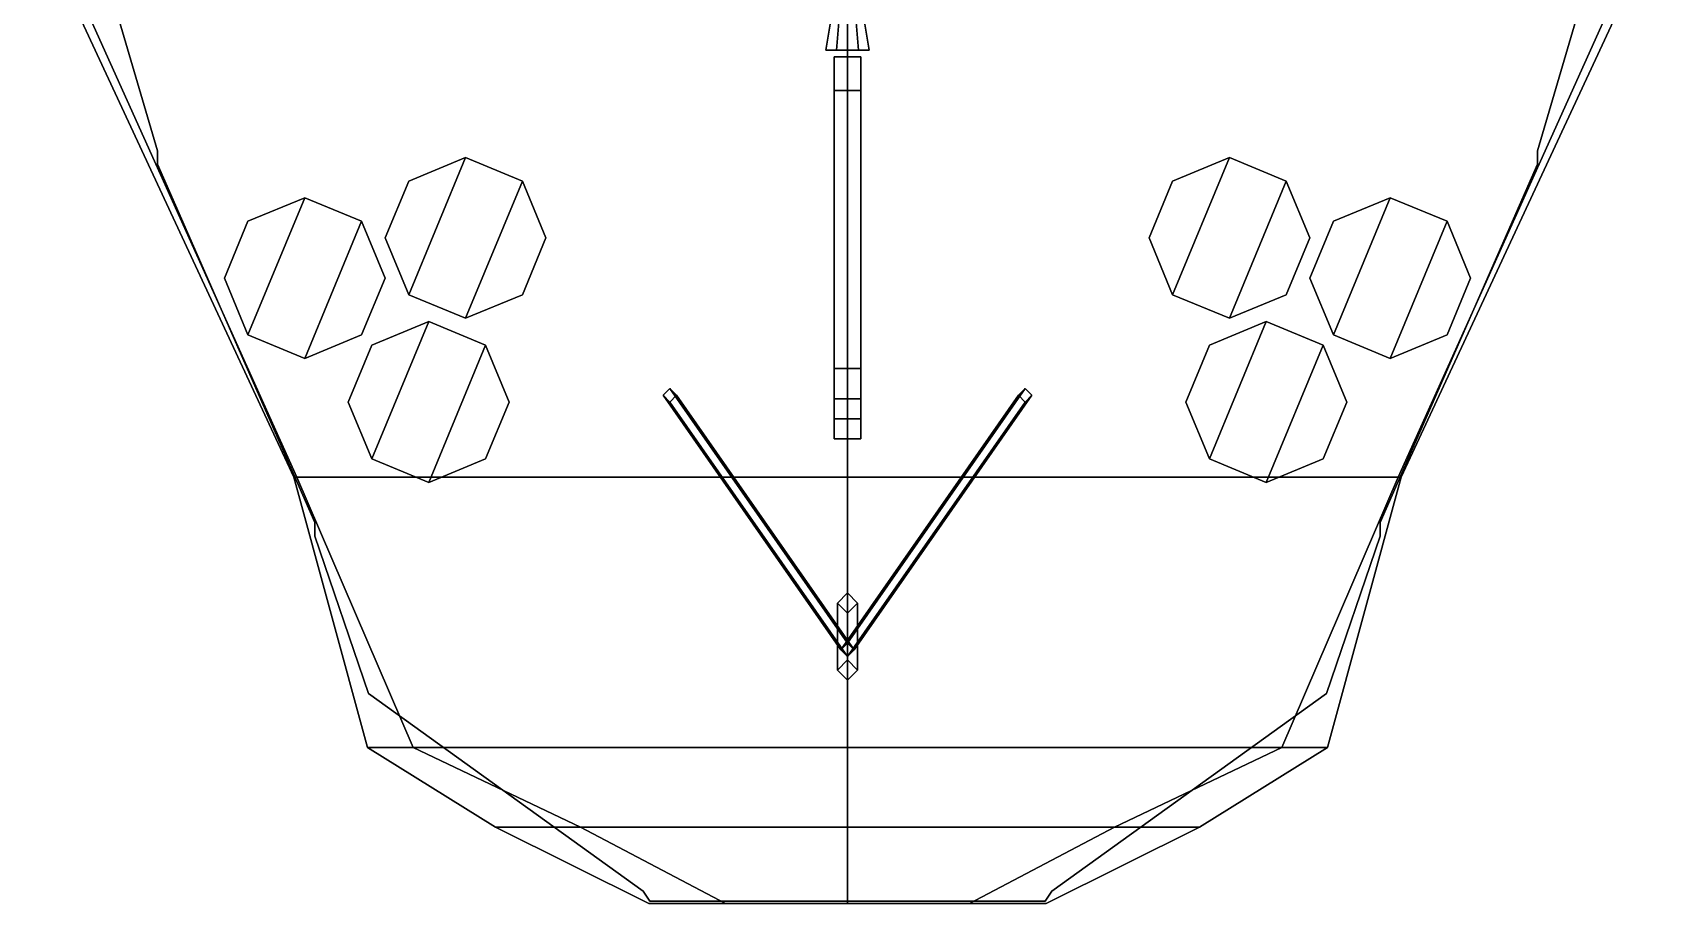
# Model space of a CAD drawing. Header units: millimetres. Extents: x -2.9 to 3, y -19.2 to 25.1.
# Drawn here: x -2.432 to 2.432, y -19.177 to -16.577 of the extents above; entities that cross this region are included whole.
import ezdxf

# ---------------------------------------------------------------- set-up
doc = ezdxf.new("R2010")
doc.units = ezdxf.units.MM
for name, color, linetype in [('drawing', 9, 'Continuous'), ('gun', 1, 'Continuous'), ('railings', 6, 'Continuous')]:
    doc.layers.add(name, color=color, linetype=linetype)

msp = doc.modelspace()

# ---------------------------------------------------------------- linework, layer by layer
for points in [[(-2.4324, -16.2265, 0.78), (-2.3985, -16.2265, -0.3557), (-1.6442, -17.904, 0.0765), (-1.6527, -17.904, 0.78)], [(2.4324, -16.2265, 0.78), (-2.4324, -16.2265, 0.78), (-1.6527, -17.904, 0.78), (1.6527, -17.904, 0.78)], [(0, -17.904, -0.3642), (-1.6442, -17.904, 0.0765), (-2.3985, -16.2265, -0.3557), (0, -16.2265, -0.6778)], [(0, -16.2265, -0.6778), (2.3985, -16.2265, -0.3557), (1.6442, -17.904, 0.0765), (0, -17.904, -0.3642)], [(1.6527, -17.904, 0.78), (1.6442, -17.904, 0.0765), (2.3985, -16.2265, -0.3557), (2.4324, -16.2265, 0.78)], [(-0.04, -16.65, -1.44), (-0.04, -16.75, -1.5), (-0.04, -16.75, -0.59), (-0.04, -16.65, -0.65)], [(-0.04, -16.65, -0.65), (-0.04, -16.75, -0.59), (0.04, -16.75, -0.59), (0.04, -16.65, -0.65)], [(0.04, -16.65, -0.65), (0.04, -16.65, -1.44), (-0.04, -16.65, -1.44), (-0.04, -16.65, -0.65)], [(0.04, -16.65, -1.44), (0.04, -16.75, -1.5), (-0.04, -16.75, -1.5), (-0.04, -16.65, -1.44)], [(0.04, -16.75, -0.59), (0.04, -16.75, -1.5), (0.04, -16.65, -1.44), (0.04, -16.65, -0.65)], [(-0.04, -16.75, -0.59), (-0.04, -17.73, -0.59), (0.04, -17.73, -0.59), (0.04, -16.75, -0.59)], [(-0.04, -16.75, -1.5), (-0.04, -17.58, -1.5), (-0.04, -17.73, -0.59), (-0.04, -16.75, -0.59)], [(0.04, -16.75, -1.5), (0.04, -17.58, -1.5), (-0.04, -17.58, -1.5), (-0.04, -16.75, -1.5)], [(0.04, -17.73, -0.59), (0.04, -17.58, -1.5), (0.04, -16.75, -1.5), (0.04, -16.75, -0.59)], [(-1.3097, -17.3597, 1.33), (-1.14, -16.95, 1.33), (-1.3097, -17.0203, 1.33), (-1.38, -17.19, 1.33)], [(-1.14, -16.95, 0.78), (-1.3097, -17.0203, 0.78), (-1.3097, -17.0203, 1.33), (-1.14, -16.95, 1.33)], [(-1.14, -17.43, 1.33), (-0.9703, -17.0203, 1.33), (-1.14, -16.95, 1.33), (-1.3097, -17.3597, 1.33)], [(-0.9703, -17.0203, 0.78), (-1.14, -16.95, 0.78), (-1.14, -16.95, 1.33), (-0.9703, -17.0203, 1.33)], [(0.9703, -17.3597, 1.33), (1.14, -16.95, 1.33), (0.9703, -17.0203, 1.33), (0.9, -17.19, 1.33)], [(0.9703, -17.0203, 1.33), (1.14, -16.95, 1.33), (1.14, -16.95, 0.78), (0.9703, -17.0203, 0.78)], [(1.14, -17.43, 1.33), (1.3097, -17.0203, 1.33), (1.14, -16.95, 1.33), (0.9703, -17.3597, 1.33)], [(1.14, -16.95, 1.33), (1.3097, -17.0203, 1.33), (1.3097, -17.0203, 0.78), (1.14, -16.95, 0.78)], [(-1.3097, -17.0203, 0.78), (-1.38, -17.19, 0.78), (-1.38, -17.19, 1.33), (-1.3097, -17.0203, 1.33)], [(-0.9703, -17.3597, 1.33), (-0.9, -17.19, 1.33), (-0.9703, -17.0203, 1.33), (-1.14, -17.43, 1.33)], [(-0.9, -17.19, 0.78), (-0.9703, -17.0203, 0.78), (-0.9703, -17.0203, 1.33), (-0.9, -17.19, 1.33)], [(0.9, -17.19, 1.33), (0.9703, -17.0203, 1.33), (0.9703, -17.0203, 0.78), (0.9, -17.19, 0.78)], [(1.3097, -17.3597, 1.33), (1.38, -17.19, 1.33), (1.3097, -17.0203, 1.33), (1.14, -17.43, 1.33)], [(1.3097, -17.0203, 1.33), (1.38, -17.19, 1.33), (1.38, -17.19, 0.78), (1.3097, -17.0203, 0.78)], [(-1.7897, -17.4797, 1.33), (-1.62, -17.07, 1.33), (-1.7897, -17.1403, 1.33), (-1.86, -17.31, 1.33)], [(-1.62, -17.07, 0.78), (-1.7897, -17.1403, 0.78), (-1.7897, -17.1403, 1.33), (-1.62, -17.07, 1.33)], [(-1.62, -17.55, 1.33), (-1.4503, -17.1403, 1.33), (-1.62, -17.07, 1.33), (-1.7897, -17.4797, 1.33)], [(-1.4503, -17.1403, 0.78), (-1.62, -17.07, 0.78), (-1.62, -17.07, 1.33), (-1.4503, -17.1403, 1.33)], [(1.4503, -17.4797, 1.33), (1.62, -17.07, 1.33), (1.4503, -17.1403, 1.33), (1.38, -17.31, 1.33)], [(1.4503, -17.1403, 1.33), (1.62, -17.07, 1.33), (1.62, -17.07, 0.78), (1.4503, -17.1403, 0.78)], [(1.62, -17.55, 1.33), (1.7897, -17.1403, 1.33), (1.62, -17.07, 1.33), (1.4503, -17.4797, 1.33)], [(1.62, -17.07, 1.33), (1.7897, -17.1403, 1.33), (1.7897, -17.1403, 0.78), (1.62, -17.07, 0.78)], [(-1.7897, -17.1403, 0.78), (-1.86, -17.31, 0.78), (-1.86, -17.31, 1.33), (-1.7897, -17.1403, 1.33)], [(-1.4503, -17.4797, 1.33), (-1.38, -17.31, 1.33), (-1.4503, -17.1403, 1.33), (-1.62, -17.55, 1.33)], [(-1.38, -17.31, 0.78), (-1.4503, -17.1403, 0.78), (-1.4503, -17.1403, 1.33), (-1.38, -17.31, 1.33)], [(1.38, -17.31, 1.33), (1.4503, -17.1403, 1.33), (1.4503, -17.1403, 0.78), (1.38, -17.31, 0.78)], [(1.7897, -17.4797, 1.33), (1.86, -17.31, 1.33), (1.7897, -17.1403, 1.33), (1.62, -17.55, 1.33)], [(1.7897, -17.1403, 1.33), (1.86, -17.31, 1.33), (1.86, -17.31, 0.78), (1.7897, -17.1403, 0.78)], [(-1.38, -17.19, 0.78), (-1.3097, -17.3597, 0.78), (-1.3097, -17.3597, 1.33), (-1.38, -17.19, 1.33)], [(-0.9703, -17.3597, 0.78), (-0.9, -17.19, 0.78), (-0.9, -17.19, 1.33), (-0.9703, -17.3597, 1.33)], [(0.9703, -17.3597, 1.33), (0.9, -17.19, 1.33), (0.9, -17.19, 0.78), (0.9703, -17.3597, 0.78)], [(1.38, -17.19, 1.33), (1.3097, -17.3597, 1.33), (1.3097, -17.3597, 0.78), (1.38, -17.19, 0.78)], [(-1.86, -17.31, 0.78), (-1.7897, -17.4797, 0.78), (-1.7897, -17.4797, 1.33), (-1.86, -17.31, 1.33)], [(-1.4503, -17.4797, 0.78), (-1.38, -17.31, 0.78), (-1.38, -17.31, 1.33), (-1.4503, -17.4797, 1.33)], [(1.4503, -17.4797, 1.33), (1.38, -17.31, 1.33), (1.38, -17.31, 0.78), (1.4503, -17.4797, 0.78)], [(1.86, -17.31, 1.33), (1.7897, -17.4797, 1.33), (1.7897, -17.4797, 0.78), (1.86, -17.31, 0.78)], [(-1.3097, -17.3597, 0.78), (-1.14, -17.43, 0.78), (-1.14, -17.43, 1.33), (-1.3097, -17.3597, 1.33)], [(-1.14, -17.43, 0.78), (-0.9703, -17.3597, 0.78), (-0.9703, -17.3597, 1.33), (-1.14, -17.43, 1.33)], [(1.14, -17.43, 1.33), (0.9703, -17.3597, 1.33), (0.9703, -17.3597, 0.78), (1.14, -17.43, 0.78)], [(1.3097, -17.3597, 1.33), (1.14, -17.43, 1.33), (1.14, -17.43, 0.78), (1.3097, -17.3597, 0.78)], [(-1.4197, -17.8497, 1.33), (-1.25, -17.44, 1.33), (-1.4197, -17.5103, 1.33), (-1.49, -17.68, 1.33)], [(-1.25, -17.44, 0.78), (-1.4197, -17.5103, 0.78), (-1.4197, -17.5103, 1.33), (-1.25, -17.44, 1.33)], [(-1.25, -17.92, 1.33), (-1.0803, -17.5103, 1.33), (-1.25, -17.44, 1.33), (-1.4197, -17.8497, 1.33)], [(-1.0803, -17.5103, 0.78), (-1.25, -17.44, 0.78), (-1.25, -17.44, 1.33), (-1.0803, -17.5103, 1.33)], [(1.0803, -17.8497, 1.33), (1.25, -17.44, 1.33), (1.0803, -17.5103, 1.33), (1.01, -17.68, 1.33)], [(1.0803, -17.5103, 1.33), (1.25, -17.44, 1.33), (1.25, -17.44, 0.78), (1.0803, -17.5103, 0.78)], [(1.25, -17.92, 1.33), (1.4197, -17.5103, 1.33), (1.25, -17.44, 1.33), (1.0803, -17.8497, 1.33)], [(1.25, -17.44, 1.33), (1.4197, -17.5103, 1.33), (1.4197, -17.5103, 0.78), (1.25, -17.44, 0.78)], [(-1.7897, -17.4797, 0.78), (-1.62, -17.55, 0.78), (-1.62, -17.55, 1.33), (-1.7897, -17.4797, 1.33)], [(-1.62, -17.55, 0.78), (-1.4503, -17.4797, 0.78), (-1.4503, -17.4797, 1.33), (-1.62, -17.55, 1.33)], [(-1.4197, -17.5103, 0.78), (-1.49, -17.68, 0.78), (-1.49, -17.68, 1.33), (-1.4197, -17.5103, 1.33)], [(-1.0803, -17.8497, 1.33), (-1.01, -17.68, 1.33), (-1.0803, -17.5103, 1.33), (-1.25, -17.92, 1.33)], [(-1.01, -17.68, 0.78), (-1.0803, -17.5103, 0.78), (-1.0803, -17.5103, 1.33), (-1.01, -17.68, 1.33)], [(1.01, -17.68, 1.33), (1.0803, -17.5103, 1.33), (1.0803, -17.5103, 0.78), (1.01, -17.68, 0.78)], [(1.4197, -17.8497, 1.33), (1.49, -17.68, 1.33), (1.4197, -17.5103, 1.33), (1.25, -17.92, 1.33)], [(1.4197, -17.5103, 1.33), (1.49, -17.68, 1.33), (1.49, -17.68, 0.78), (1.4197, -17.5103, 0.78)], [(1.62, -17.55, 1.33), (1.4503, -17.4797, 1.33), (1.4503, -17.4797, 0.78), (1.62, -17.55, 0.78)], [(1.7897, -17.4797, 1.33), (1.62, -17.55, 1.33), (1.62, -17.55, 0.78), (1.7897, -17.4797, 0.78)], [(-0.04, -17.58, -1.5), (-0.04, -17.67, -1.42), (-0.04, -17.79, -0.67), (-0.04, -17.73, -0.59)], [(0.04, -17.58, -1.5), (0.04, -17.67, -1.42), (-0.04, -17.67, -1.42), (-0.04, -17.58, -1.5)], [(0.04, -17.79, -0.67), (0.04, -17.67, -1.42), (0.04, -17.58, -1.5), (0.04, -17.73, -0.59)], [(-0.53, -17.64, 0.78), (-0.55, -17.66, 0.78), (-0.02, -18.42, 2.91), (0, -18.4, 2.91)], [(-0.51, -17.66, 0.78), (-0.53, -17.64, 0.78), (0, -18.4, 2.91), (0.02, -18.42, 2.91)], [(0.53, -17.64, 0.78), (0.51, -17.66, 0.78), (-0.02, -18.42, 2.91), (0, -18.4, 2.91)], [(0.55, -17.66, 0.78), (0.53, -17.64, 0.78), (0, -18.4, 2.91), (0.02, -18.42, 2.91)], [(-1.49, -17.68, 0.78), (-1.4197, -17.8497, 0.78), (-1.4197, -17.8497, 1.33), (-1.49, -17.68, 1.33)], [(-1.0803, -17.8497, 0.78), (-1.01, -17.68, 0.78), (-1.01, -17.68, 1.33), (-1.0803, -17.8497, 1.33)], [(-0.55, -17.66, 0.78), (-0.53, -17.68, 0.78), (0, -18.44, 2.91), (-0.02, -18.42, 2.91)], [(-0.53, -17.68, 0.78), (-0.51, -17.66, 0.78), (0.02, -18.42, 2.91), (0, -18.44, 2.91)], [(-0.04, -17.79, -0.67), (-0.04, -17.67, -1.42), (0.04, -17.67, -1.42), (0.04, -17.79, -0.67)], [(0.51, -17.66, 0.78), (0.53, -17.68, 0.78), (0, -18.44, 2.91), (-0.02, -18.42, 2.91)], [(0.53, -17.68, 0.78), (0.55, -17.66, 0.78), (0.02, -18.42, 2.91), (0, -18.44, 2.91)], [(1.0803, -17.8497, 1.33), (1.01, -17.68, 1.33), (1.01, -17.68, 0.78), (1.0803, -17.8497, 0.78)], [(1.49, -17.68, 1.33), (1.4197, -17.8497, 1.33), (1.4197, -17.8497, 0.78), (1.49, -17.68, 0.78)], [(-0.04, -17.73, -0.59), (-0.04, -17.79, -0.67), (0.04, -17.79, -0.67), (0.04, -17.73, -0.59)], [(-1.4197, -17.8497, 0.78), (-1.25, -17.92, 0.78), (-1.25, -17.92, 1.33), (-1.4197, -17.8497, 1.33)], [(-1.25, -17.92, 0.78), (-1.0803, -17.8497, 0.78), (-1.0803, -17.8497, 1.33), (-1.25, -17.92, 1.33)], [(1.25, -17.92, 1.33), (1.0803, -17.8497, 1.33), (1.0803, -17.8497, 0.78), (1.25, -17.92, 0.78)], [(1.4197, -17.8497, 1.33), (1.25, -17.92, 1.33), (1.25, -17.92, 0.78), (1.4197, -17.8497, 0.78)], [(-1.6527, -17.904, 0.78), (-1.6442, -17.904, 0.0765), (-1.2967, -18.7116, 0.1867), (-1.4323, -18.7116, 0.78)], [(1.6527, -17.904, 0.78), (-1.6527, -17.904, 0.78), (-1.4323, -18.7116, 0.78), (1.4323, -18.7116, 0.78)], [(0, -18.7116, -0.1014), (-1.2967, -18.7116, 0.1867), (-1.6442, -17.904, 0.0765), (0, -17.904, -0.3642)], [(0, -17.904, -0.3642), (1.6442, -17.904, 0.0765), (1.2967, -18.7116, 0.1867), (0, -18.7116, -0.1014)], [(1.4323, -18.7116, 0.78), (1.2967, -18.7116, 0.1867), (1.6442, -17.904, 0.0765), (1.6527, -17.904, 0.78)], [(0, -18.25, 0.78), (-0.03, -18.28, 0.78), (-0.03, -18.48, 3.68), (0, -18.45, 3.68)], [(-0.03, -18.28, 0.78), (0, -18.31, 0.78), (0, -18.51, 3.68), (-0.03, -18.48, 3.68)], [(0.03, -18.28, 0.78), (0, -18.25, 0.78), (0, -18.45, 3.68), (0.03, -18.48, 3.68)], [(0, -18.31, 0.78), (0.03, -18.28, 0.78), (0.03, -18.48, 3.68), (0, -18.51, 3.68)], [(0, -18.45, 3.68), (-0.03, -18.48, 3.68), (0, -18.51, 3.68), (0.03, -18.48, 3.68)], [(-1.4323, -18.7116, 0.78), (-1.2967, -18.7116, 0.1867), (-0.7967, -18.9491, 0.3732), (-1.0509, -18.9491, 0.78)], [(1.4323, -18.7116, 0.78), (-1.4323, -18.7116, 0.78), (-1.0509, -18.9491, 0.78), (1.0509, -18.9491, 0.78)], [(0, -18.9491, 0.1782), (-0.7967, -18.9491, 0.3732), (-1.2967, -18.7116, 0.1867), (0, -18.7116, -0.1014)], [(0, -18.7116, -0.1014), (1.2967, -18.7116, 0.1867), (0.7967, -18.9491, 0.3732), (0, -18.9491, 0.1782)], [(1.0509, -18.9491, 0.78), (0.7967, -18.9491, 0.3732), (1.2967, -18.7116, 0.1867), (1.4323, -18.7116, 0.78)], [(-1.0509, -18.9491, 0.78), (-0.7967, -18.9491, 0.3732), (-0.3644, -19.1767, 0.5766), (-0.5933, -19.1767, 0.78)], [(1.0509, -18.9491, 0.78), (-1.0509, -18.9491, 0.78), (-0.5933, -19.1767, 0.78), (0.5933, -19.1767, 0.78)], [(0, -19.1767, 0.5088), (-0.3644, -19.1767, 0.5766), (-0.7967, -18.9491, 0.3732), (0, -18.9491, 0.1782)], [(0, -18.9491, 0.1782), (0.7967, -18.9491, 0.3732), (0.3644, -19.1767, 0.5766), (0, -19.1767, 0.5088)], [(0.5933, -19.1767, 0.78), (0.3644, -19.1767, 0.5766), (0.7967, -18.9491, 0.3732), (1.0509, -18.9491, 0.78)], [(0.5933, -19.1767, 0.78), (-0.5933, -19.1767, 0.78), (-0.3644, -19.1767, 0.5766), (0.3644, -19.1767, 0.5766)], [(0.3644, -19.1767, 0.5766), (-0.3644, -19.1767, 0.5766), (0, -19.1767, 0.5088)]]:
    msp.add_3dface(points)
at = {"layer": 'drawing', "extrusion": (-1, 0, 0)}
msp.add_line((0, 18.71, 11.88), (0, -18.71, 11.88), dxfattribs=at)
at = {"layer": 'gun'}
for points in [[(-0.035, -16.45, 1.83), (-0.0175, -16.45, 1.7997), (-0.0325, -16.63, 1.7737), (-0.065, -16.63, 1.83)], [(-0.0175, -16.45, 1.8603), (-0.035, -16.45, 1.83), (-0.065, -16.63, 1.83), (-0.0325, -16.63, 1.8863)], [(-0.0175, -16.45, 1.7997), (0.0175, -16.45, 1.7997), (0.0325, -16.63, 1.7737), (-0.0325, -16.63, 1.7737)], [(0.0175, -16.45, 1.8603), (-0.0175, -16.45, 1.8603), (-0.0325, -16.63, 1.8863), (0.0325, -16.63, 1.8863)], [(0.0175, -16.45, 1.7997), (0.035, -16.45, 1.83), (0.065, -16.63, 1.83), (0.0325, -16.63, 1.7737)], [(0.035, -16.45, 1.83), (0.0175, -16.45, 1.8603), (0.0325, -16.63, 1.8863), (0.065, -16.63, 1.83)], [(0.065, -16.63, 1.83), (-0.065, -16.63, 1.83), (-0.0325, -16.63, 1.7737), (0.0325, -16.63, 1.7737)], [(0.0325, -16.63, 1.8863), (-0.0325, -16.63, 1.8863), (-0.065, -16.63, 1.83), (0.065, -16.63, 1.83)]]:
    msp.add_3dface(points, dxfattribs=at)
at = {"layer": 'railings'}
for points in [[(-2.43, -15.67, 1.57), (-2.43, -15.67, 1.61), (-2.06, -16.93, 1.61), (-2.06, -16.93, 1.57)], [(-2.06, -16.93, 1.57), (-2.06, -16.93, 1.61), (-2.43, -15.67, 1.61), (-2.43, -15.67, 1.57)], [(-2.06, -16.93, 1.1), (-2.06, -16.93, 1.14), (-2.43, -15.67, 1.14), (-2.43, -15.67, 1.1)], [(-2.43, -15.67, 1.1), (-2.43, -15.67, 1.14), (-2.06, -16.93, 1.14), (-2.06, -16.93, 1.1)], [(2.06, -16.93, 1.57), (2.06, -16.93, 1.61), (2.43, -15.67, 1.61), (2.43, -15.67, 1.57)], [(2.43, -15.67, 1.57), (2.43, -15.67, 1.61), (2.06, -16.93, 1.61), (2.06, -16.93, 1.57)], [(2.43, -15.67, 1.1), (2.43, -15.67, 1.14), (2.06, -16.93, 1.14), (2.06, -16.93, 1.1)], [(2.06, -16.93, 1.1), (2.06, -16.93, 1.14), (2.43, -15.67, 1.14), (2.43, -15.67, 1.1)], [(-2.06, -16.93, 0.78), (-2.06, -16.97, 0.78), (-2.06, -16.97, 1.61), (-2.06, -16.93, 1.61)], [(-2.06, -16.93, 1.61), (-2.06, -16.97, 1.61), (-2.06, -16.97, 0.78), (-2.06, -16.93, 0.78)], [(-1.59, -18.04, 1.57), (-1.59, -18.04, 1.61), (-2.06, -16.97, 1.61), (-2.06, -16.97, 1.57)], [(-2.06, -16.97, 1.57), (-2.06, -16.97, 1.61), (-1.59, -18.04, 1.61), (-1.59, -18.04, 1.57)], [(-2.06, -16.97, 1.1), (-2.06, -16.97, 1.14), (-1.59, -18.04, 1.14), (-1.59, -18.04, 1.1)], [(-1.59, -18.04, 1.1), (-1.59, -18.04, 1.14), (-2.06, -16.97, 1.14), (-2.06, -16.97, 1.1)], [(2.06, -16.97, 1.57), (2.06, -16.97, 1.61), (1.59, -18.04, 1.61), (1.59, -18.04, 1.57)], [(1.59, -18.04, 1.57), (1.59, -18.04, 1.61), (2.06, -16.97, 1.61), (2.06, -16.97, 1.57)], [(1.59, -18.04, 1.1), (1.59, -18.04, 1.14), (2.06, -16.97, 1.14), (2.06, -16.97, 1.1)], [(2.06, -16.97, 1.1), (2.06, -16.97, 1.14), (1.59, -18.04, 1.14), (1.59, -18.04, 1.1)], [(2.06, -16.93, 0.78), (2.06, -16.97, 0.78), (2.06, -16.97, 1.61), (2.06, -16.93, 1.61)], [(2.06, -16.93, 1.61), (2.06, -16.97, 1.61), (2.06, -16.97, 0.78), (2.06, -16.93, 0.78)], [(-1.59, -18.04, 1.61), (-1.59, -18.08, 1.61), (-1.59, -18.08, 0.78), (-1.59, -18.04, 0.78)], [(-1.59, -18.04, 0.78), (-1.59, -18.08, 0.78), (-1.59, -18.08, 1.61), (-1.59, -18.04, 1.61)], [(1.59, -18.04, 1.61), (1.59, -18.08, 1.61), (1.59, -18.08, 0.78), (1.59, -18.04, 0.78)], [(1.59, -18.04, 0.78), (1.59, -18.08, 0.78), (1.59, -18.08, 1.61), (1.59, -18.04, 1.61)], [(-1.59, -18.08, 1.57), (-1.59, -18.08, 1.61), (-1.43, -18.55, 1.61), (-1.43, -18.55, 1.57)], [(-1.43, -18.55, 1.57), (-1.43, -18.55, 1.61), (-1.59, -18.08, 1.61), (-1.59, -18.08, 1.57)], [(-1.43, -18.55, 1.1), (-1.43, -18.55, 1.14), (-1.59, -18.08, 1.14), (-1.59, -18.08, 1.1)], [(-1.59, -18.08, 1.1), (-1.59, -18.08, 1.14), (-1.43, -18.55, 1.14), (-1.43, -18.55, 1.1)], [(1.43, -18.55, 1.57), (1.43, -18.55, 1.61), (1.59, -18.08, 1.61), (1.59, -18.08, 1.57)], [(1.59, -18.08, 1.57), (1.59, -18.08, 1.61), (1.43, -18.55, 1.61), (1.43, -18.55, 1.57)], [(1.59, -18.08, 1.1), (1.59, -18.08, 1.14), (1.43, -18.55, 1.14), (1.43, -18.55, 1.1)], [(1.43, -18.55, 1.1), (1.43, -18.55, 1.14), (1.59, -18.08, 1.14), (1.59, -18.08, 1.1)], [(-0.61, -19.14, 1.57), (-0.61, -19.14, 1.61), (-1.43, -18.55, 1.61), (-1.43, -18.55, 1.57)], [(-1.43, -18.55, 1.57), (-1.43, -18.55, 1.61), (-0.61, -19.14, 1.61), (-0.61, -19.14, 1.57)], [(-1.43, -18.55, 1.1), (-1.43, -18.55, 1.14), (-0.61, -19.14, 1.14), (-0.61, -19.14, 1.1)], [(-0.61, -19.14, 1.1), (-0.61, -19.14, 1.14), (-1.43, -18.55, 1.14), (-1.43, -18.55, 1.1)], [(1.43, -18.55, 1.57), (1.43, -18.55, 1.61), (0.61, -19.14, 1.61), (0.61, -19.14, 1.57)], [(0.61, -19.14, 1.57), (0.61, -19.14, 1.61), (1.43, -18.55, 1.61), (1.43, -18.55, 1.57)], [(0.61, -19.14, 1.1), (0.61, -19.14, 1.14), (1.43, -18.55, 1.14), (1.43, -18.55, 1.1)], [(1.43, -18.55, 1.1), (1.43, -18.55, 1.14), (0.61, -19.14, 1.14), (0.61, -19.14, 1.1)], [(-0.61, -19.14, 0.78), (-0.59, -19.17, 0.78), (-0.59, -19.17, 1.61), (-0.61, -19.14, 1.61)], [(-0.61, -19.14, 1.61), (-0.59, -19.17, 1.61), (-0.59, -19.17, 0.78), (-0.61, -19.14, 0.78)], [(0.61, -19.14, 1.61), (0.59, -19.17, 1.61), (0.59, -19.17, 0.78), (0.61, -19.14, 0.78)], [(0.61, -19.14, 0.78), (0.59, -19.17, 0.78), (0.59, -19.17, 1.61), (0.61, -19.14, 1.61)], [(-0.59, -19.17, 1.57), (-0.59, -19.17, 1.61), (0.59, -19.17, 1.61), (0.59, -19.17, 1.57)], [(0.59, -19.17, 1.57), (0.59, -19.17, 1.61), (-0.59, -19.17, 1.61), (-0.59, -19.17, 1.57)], [(-0.59, -19.17, 1.1), (-0.59, -19.17, 1.14), (0.59, -19.17, 1.14), (0.59, -19.17, 1.1)], [(0.59, -19.17, 1.1), (0.59, -19.17, 1.14), (-0.59, -19.17, 1.14), (-0.59, -19.17, 1.1)]]:
    msp.add_3dface(points, dxfattribs=at)

doc.saveas('drawing.dxf')
